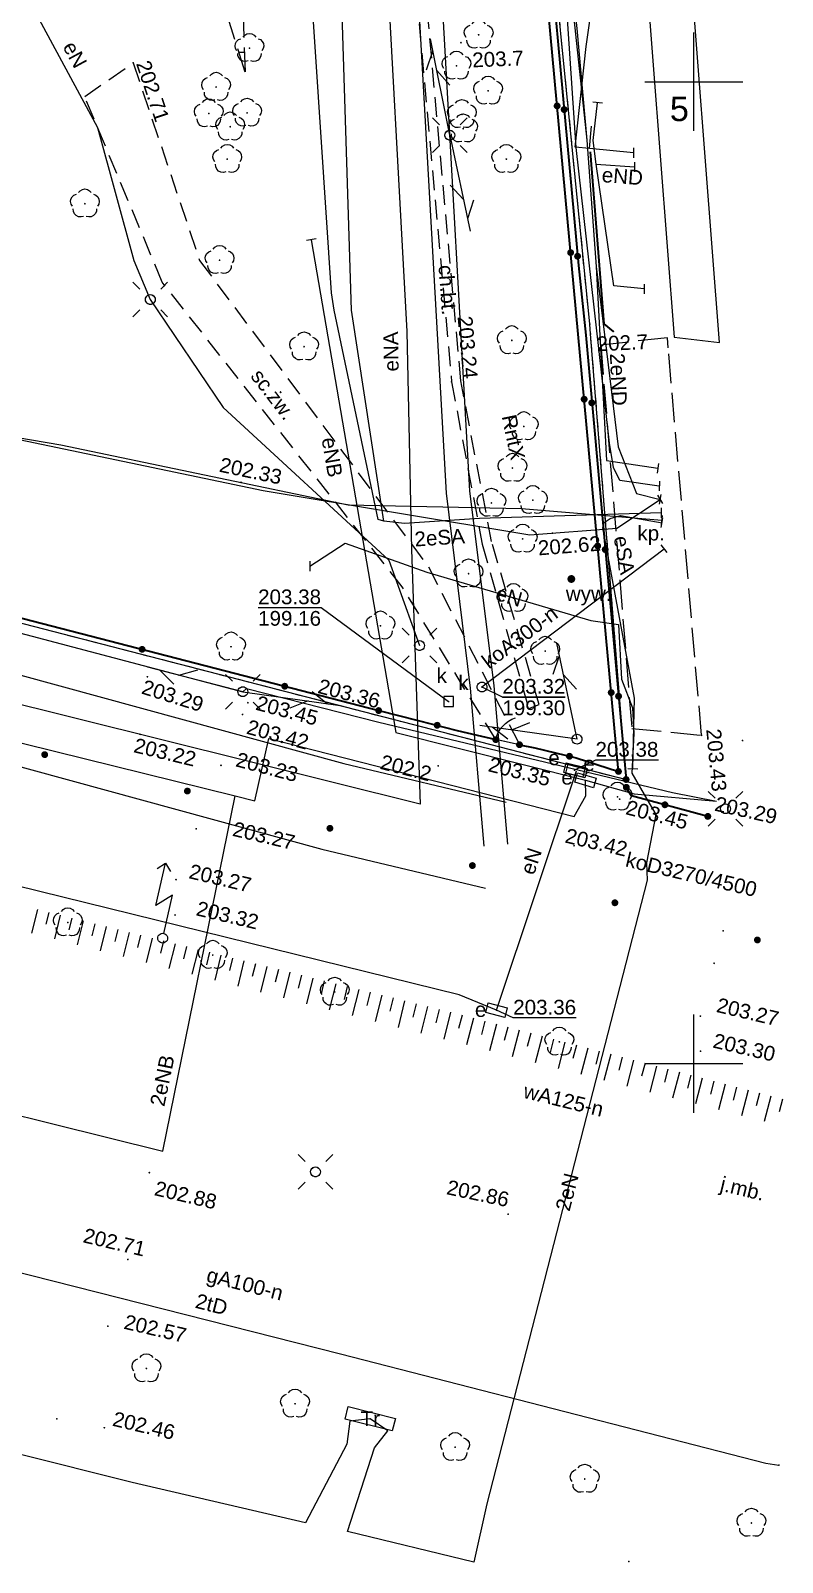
# Model space of a CAD drawing. Extents: x 0 to 7423283, y 0 to 5548300.
# Drawn here: x 7422616.2 to 7422654.5, y 5547624.6 to 5547702.6 of the extents above; entities that cross this region are included whole.
import ezdxf
from ezdxf.enums import TextEntityAlignment as Align

# ---------------------------------------------------------------- set-up
doc = ezdxf.new("R2010")
doc.units = 0
doc.header["$PDSIZE"] = 0.75
for name, pattern in [('PRZER1-1', [2, 1, -1]), ('PRZER2-1', [3, 2, -1]), ('PRZER2_5-1', [3.5, 2.5, -1]), ('PRZER3-1', [4, 3, -1])]:
    doc.linetypes.add(name, pattern=pattern)
doc.layers.get('0').update_dxf_attribs({"linetype": 'CONTINUOUS', "lineweight": 13})
for name, color, linetype, lineweight in [('BUBZ02', 7, 'PRZER2_5-1', 18), ('EGBC03', 7, 'CONTINUOUS', 18), ('EGBC03_O', 7, 'CONTINUOUS', 18), ('KTCR02', 7, 'PRZER2-1', 18), ('KTCR02_O', 7, 'PRZER2-1', 18), ('KTCR04', 7, 'PRZER2-1', 18), ('KTCR04_O', 7, 'PRZER2-1', 18), ('KTJZ01_O', 7, 'PRZER3-1', 18), ('KTOK04', 7, 'CONTINUOUS', 18), ('KTOK05_01', 7, 'CONTINUOUS', 35), ('KTPL01', 7, 'PRZER3-1', 18), ('KTPL01_O', 7, 'PRZER3-1', 18), ('RTPW01', 7, 'CONTINUOUS', 13), ('RTPW01_O', 7, 'CONTINUOUS', 13), ('RTPW02', 7, 'CONTINUOUS', 13), ('RTPW02_O', 7, 'CONTINUOUS', 13), ('SUSM', 7, 'CONTINUOUS', 18)]:
    doc.layers.add(name, color=color, linetype=linetype, lineweight=lineweight)
for name, color, linetype, lineweight, true_color in [('EGBD03', 7, 'CONTINUOUS', 18, 0x008000), ('EGBP04', 7, 'CONTINUOUS', 18, 0x008000), ('EGBU01', 7, 'PRZER1-1', 18, 0x008000), ('OBOP02', 7, 'CONTINUOUS', 18, 0x008000), ('SUOP03', 1, 'CONTINUOUS', 35, 0xff0000), ('SUPE03', 1, 'CONTINUOUS', 18, 0xff0000), ('SUPE03_O', 1, 'CONTINUOUS', 18, 0xff0000), ('SUPE04', 1, 'CONTINUOUS', 18, 0xff0000), ('SUPE04_O', 1, 'CONTINUOUS', 18, 0xff0000), ('SUPG05_O', 7, 'CONTINUOUS', 18, 0xbfbf00), ('SUPK03', 7, 'CONTINUOUS', 18, 0x803300), ('SUPK03_O', 7, 'CONTINUOUS', 18, 0x803300), ('SUPT01', 7, 'CONTINUOUS', 18, 0xff9100), ('SUPT01_O', 7, 'CONTINUOUS', 18, 0xff9100), ('SUPW03', 5, 'CONTINUOUS', 18, 0x0000ff), ('SUPW03_O', 5, 'CONTINUOUS', 18, 0x0000ff), ('SUUS12', 7, 'CONTINUOUS', 25, 0x0a0909), ('SUUS12_O', 7, 'CONTINUOUS', 25, 0x0a0909), ('SUUS15', 7, 'CONTINUOUS', 18, 0xff9100), ('SUUS15_O', 7, 'CONTINUOUS', 18, 0xff9100), ('SUUS18_01', 7, 'CONTINUOUS', 18, 0x0a0909), ('SUUS18_01_O', 7, 'CONTINUOUS', 18, 0x0a0909), ('SUXX_01', 7, 'CONTINUOUS', 18, 0x0a0909)]:
    doc.layers.add(name, color=color, linetype=linetype, lineweight=lineweight, true_color=true_color)
for name, color, linetype, true_color in [('GUPEUB', 7, 'CONTINUOUS', 0x0a0909), ('SUPS01_03', 1, 'CONTINUOUS', 0xff0000), ('SUPS01_03_O', 1, 'CONTINUOUS', 0xff0000), ('SUPS01_05', 7, 'CONTINUOUS', 0x803300), ('SUPS01_05_O', 7, 'CONTINUOUS', 0x803300), ('SUPS01_07', 7, 'CONTINUOUS', 0xff9100), ('SUUS24_01', 7, 'CONTINUOUS', 0x0a0909), ('SUUS24_01_O', 7, 'CONTINUOUS', 0x0a0909)]:
    doc.layers.add(name, color=color, linetype=linetype, true_color=true_color)
doc.styles.add('GEO-INFO', font='Arial')

# ---------------------------------------------------------------- blocks, each defined once
blk = doc.blocks.new('KOLO')
blk.add_hatch(color=0).paths.add_polyline_path([(0, 0.5), (-0.12941, 0.482963), (-0.25, 0.433013), (-0.353553, 0.353553), (-0.433013, 0.25), (-0.482963, 0.12941), (-0.5, 0), (-0.482963, -0.12941), (-0.433013, -0.25), (-0.353553, -0.353553), (-0.25, -0.433013), (-0.12941, -0.482963), (0, -0.5), (0.12941, -0.482963), (0.25, -0.433013), (0.353553, -0.353553), (0.433013, -0.25), (0.482963, -0.12941), (0.5, 0), (0.482963, 0.12941), (0.433013, 0.25), (0.353553, 0.353553), (0.25, 0.433013), (0.12941, 0.482963)])
blk = doc.blocks.new('SZAFA1')
at = {"color": 0}
blk.add_lwpolyline([(-1, -0.5), (-1, 0.5), (1, 0.5), (1, -0.5)], close=True, dxfattribs=at)
blk = doc.blocks.new('EPPGN')
blk.add_hatch(color=0).paths.add_polyline_path([(-0.09, 0), (-0.085595, -0.027812), (-0.072812, -0.052901), (-0.052901, -0.072812), (-0.027812, -0.085595), (0, -0.09), (0.027812, -0.085595), (0.052901, -0.072812), (0.072812, -0.052901), (0.085595, -0.027812), (0.09, 0), (0.085595, 0.027812), (0.072812, 0.052901), (0.052901, 0.072812), (0.027812, 0.085595), (0, 0.09), (-0.027812, 0.085595), (-0.052901, 0.072812), (-0.072812, 0.052901), (-0.085595, 0.027812)])
blk = doc.blocks.new('PION_C')
at = {"color": 0}
blk.add_lwpolyline([(0, 0.5), (0, -0.5)], dxfattribs=at)
blk = doc.blocks.new('SPDLP')
blk.add_hatch(color=0).paths.add_polyline_path([(-0.09, 0), (-0.085595, -0.027812), (-0.072812, -0.052901), (-0.052901, -0.072812), (-0.027812, -0.085595), (0, -0.09), (0.027812, -0.085595), (0.052901, -0.072812), (0.072812, -0.052901), (0.085595, -0.027812), (0.09, 0), (0.085595, 0.027812), (0.072812, 0.052901), (0.052901, 0.072812), (0.027812, 0.085595), (0, 0.09), (-0.027812, 0.085595), (-0.052901, 0.072812), (-0.072812, 0.052901), (-0.085595, 0.027812)])
at = {"color": 0}
for points in [[(-1.292703, 0.137547), (-1.355024, 0.389802), (-1.327532, 0.648184), (-1.213525, 0.881678), (-1.026689, 1.062258), (-0.78945, 1.168249), (-0.530282, 1.186929)], [(-0.268652, 1.271938), (-0.048001, 1.40916), (0.20623, 1.462858), (0.463525, 1.426585), (0.693003, 1.304695), (0.867117, 1.11182), (0.964971, 0.871109)], [(1.126667, 0.648554), (1.325358, 0.481106), (1.454989, 0.255912), (1.5, 0), (1.454989, -0.255912), (1.325358, -0.481106), (1.126667, -0.648554)], [(-0.530282, -1.186929), (-0.78945, -1.168249), (-1.026689, -1.062258), (-1.213525, -0.881678), (-1.327532, -0.648184), (-1.355024, -0.389802), (-1.292703, -0.137547)], [(0.964971, -0.871109), (0.867117, -1.11182), (0.693003, -1.304695), (0.463525, -1.426585), (0.20623, -1.462858), (-0.048001, -1.40916), (-0.268652, -1.271938)]]:
    blk.add_lwpolyline(points, dxfattribs=at)
blk = doc.blocks.new('OKRAG_PELNY')
at = {"color": 0}
blk.add_lwpolyline([(0.5, 0), (0.482963, -0.12941), (0.433013, -0.25), (0.353553, -0.353553), (0.25, -0.433013), (0.12941, -0.482963), (0, -0.5), (-0.12941, -0.482963), (-0.25, -0.433013), (-0.353553, -0.353553), (-0.433013, -0.25), (-0.482963, -0.12941), (-0.5, 0), (-0.482963, 0.12941), (-0.433013, 0.25), (-0.353553, 0.353553), (-0.25, 0.433013), (-0.12941, 0.482963), (0, 0.5), (0.12941, 0.482963), (0.25, 0.433013), (0.353553, 0.353553), (0.433013, 0.25), (0.482963, 0.12941)], close=True, dxfattribs=at)
blk = doc.blocks.new('POINT')
at = {"color": 0}
blk.add_point((0, 0), dxfattribs=at)
blk = doc.blocks.new('SUSM07_01')
at = {"color": 0}
for points in [[(6.793489, 2.104679), (7.5, 1.4), (6.793489, 0.695321)], [(0.5, 0), (4.5, 0), (3.1, 1.4), (7.5, 1.4)]]:
    blk.add_lwpolyline(points, dxfattribs=at)
blk.add_lwpolyline([(0.5, 0), (0.482963, -0.12941), (0.433013, -0.25), (0.353553, -0.353553), (0.25, -0.433013), (0.12941, -0.482963), (0, -0.5), (-0.12941, -0.482963), (-0.25, -0.433013), (-0.353553, -0.353553), (-0.433013, -0.25), (-0.482963, -0.12941), (-0.5, 0), (-0.482963, 0.12941), (-0.433013, 0.25), (-0.353553, 0.353553), (-0.25, 0.433013), (-0.12941, 0.482963), (0, 0.5), (0.12941, 0.482963), (0.25, 0.433013), (0.353553, 0.353553), (0.433013, 0.25), (0.482963, 0.12941)], close=True, dxfattribs=at)
blk = doc.blocks.new('PROSTOKAT2-1_PELNY')
at = {"color": 0}
blk.add_lwpolyline([(1, 0.5), (1, -0.5), (-1, -0.5), (-1, 0.5)], close=True, dxfattribs=at)
blk = doc.blocks.new('KWADRAT_NIEPRZEZR')
at = {"color": 0}
blk.add_lwpolyline([(-0.5, 0.5), (-0.5, -0.5), (0.5, -0.5), (0.5, 0.5)], close=True, dxfattribs=at)
blk = doc.blocks.new('SUSM01_01')
at = {"color": 0}
for points in [[(-0.353553, 0.353553), (-0.212132, 0.212132)], [(0.353553, 0.353553), (0.212132, 0.212132)], [(-0.353553, -0.353553), (-0.212132, -0.212132)], [(0.353553, -0.353553), (0.212132, -0.212132)]]:
    blk.add_lwpolyline(points, dxfattribs=at)
blk.add_lwpolyline([(0.1, 0), (0.093969, -0.034202), (0.076604, -0.064279), (0.05, -0.086603), (0.025882, -0.096593), (0, -0.1), (-0.025882, -0.096593), (-0.05, -0.086603), (-0.073305, -0.068017), (-0.090097, -0.043388), (-0.098883, -0.014904), (-0.098883, 0.014904), (-0.090097, 0.043388), (-0.073305, 0.068017), (-0.05, 0.086603), (-0.022252, 0.097493), (0.007473, 0.09972), (0.036534, 0.093087), (0.062349, 0.078183), (0.082624, 0.056332), (0.095557, 0.029476)], close=True, dxfattribs=at)
blk = doc.blocks.new('KTOK04')
at = {"color": 0}
blk.add_lwpolyline([(0, 0), (-0.01711, -0.261052), (-0.068148, -0.517638), (-0.152241, -0.765367), (-0.267949, -1), (-0.413293, -1.217523), (-0.585786, -1.414214), (-0.782477, -1.586707), (-1, -1.732051)], dxfattribs=at)
blk = doc.blocks.new('SUPT01_1')
at = {"color": 0}
for points in [[(0, 0), (10, 0)], [(6.714214, 0), (4.982163, -1)], [(6.982163, 1), (8.714214, 0)]]:
    blk.add_lwpolyline(points, dxfattribs=at)

msp = doc.modelspace()

# ---------------------------------------------------------------- linework, layer by layer
at = {"color": 7, "linetype": 'Continuous', "lineweight": 13, "elevation": 100, "flags": 128}
for points in [[(7422650, 5547697.5), (7422650, 5547702.5)], [(7422647.5, 5547700), (7422652.5, 5547700)], [(7422650, 5547647.5), (7422650, 5547652.5)], [(7422647.5, 5547650), (7422652.5, 5547650)]]:
    msp.add_lwpolyline(points, dxfattribs=at)
at = {"layer": 'BUBZ02', "color": 7, "linetype": 'PRZER2_5-1', "lineweight": 18, "ltscale": 0.5, "elevation": 10.14}
for points in [[(7422627.15, 5547700.48), (7422623.8, 5547711.13), (7422623.44, 5547728.29), (7422623.21, 5547737.66), (7422625.97, 5547737.85)], [(7422625.97, 5547737.85), (7422626.2, 5547727.98), (7422627.15, 5547700.48)]]:
    msp.add_lwpolyline(points, dxfattribs=at)
at = {"layer": 'BUBZ02', "color": 7, "linetype": 'Continuous', "lineweight": 18, "elevation": 10.14, "flags": 128}
for points in [[(7422627.115, 5547701.496), (7422626.833, 5547701.486)], [(7422616.568, 5547657.849), (7422616.27, 5547656.651)], [(7422617.153, 5547657.704), (7422617.003, 5547657.102)], [(7422617.737, 5547657.558), (7422617.437, 5547656.351)], [(7422618.322, 5547657.413), (7422618.171, 5547656.807)], [(7422618.906, 5547657.268), (7422618.603, 5547656.051)], [(7422619.491, 5547657.122), (7422619.339, 5547656.511)], [(7422620.075, 5547656.977), (7422619.77, 5547655.75)], [(7422620.66, 5547656.832), (7422620.506, 5547656.216)], [(7422621.244, 5547656.686), (7422620.937, 5547655.45)], [(7422621.829, 5547656.541), (7422621.674, 5547655.921)], [(7422622.413, 5547656.396), (7422622.103, 5547655.15)], [(7422622.998, 5547656.25), (7422622.842, 5547655.625)], [(7422623.582, 5547656.105), (7422623.27, 5547654.85)], [(7422624.167, 5547655.96), (7422624.01, 5547655.33)], [(7422624.751, 5547655.814), (7422624.436, 5547654.549)], [(7422625.336, 5547655.669), (7422625.178, 5547655.034)], [(7422625.92, 5547655.524), (7422625.603, 5547654.249)], [(7422626.505, 5547655.378), (7422626.345, 5547654.739)], [(7422627.089, 5547655.233), (7422626.77, 5547653.949)], [(7422627.674, 5547655.088), (7422627.513, 5547654.443)], [(7422628.258, 5547654.942), (7422627.936, 5547653.648)], [(7422628.843, 5547654.797), (7422628.681, 5547654.148)], [(7422629.427, 5547654.652), (7422629.103, 5547653.348)], [(7422630.012, 5547654.506), (7422629.849, 5547653.852)], [(7422630.596, 5547654.361), (7422630.269, 5547653.048)], [(7422631.181, 5547654.216), (7422631.017, 5547653.557)], [(7422631.765, 5547654.07), (7422631.436, 5547652.747)], [(7422632.35, 5547653.925), (7422632.184, 5547653.261)], [(7422632.934, 5547653.78), (7422632.603, 5547652.447)], [(7422633.519, 5547653.634), (7422633.352, 5547652.966)], [(7422634.103, 5547653.489), (7422633.769, 5547652.147)], [(7422634.688, 5547653.344), (7422634.52, 5547652.67)], [(7422635.272, 5547653.198), (7422634.936, 5547651.847)], [(7422635.857, 5547653.053), (7422635.688, 5547652.375)], [(7422636.441, 5547652.908), (7422636.103, 5547651.546)], [(7422637.026, 5547652.762), (7422636.856, 5547652.079)], [(7422637.61, 5547652.617), (7422637.269, 5547651.246)], [(7422638.193, 5547652.467), (7422638.014, 5547651.784)], [(7422638.776, 5547652.314), (7422638.418, 5547650.95)], [(7422639.359, 5547652.162), (7422639.18, 5547651.481)], [(7422639.941, 5547652.009), (7422639.585, 5547650.65)], [(7422640.524, 5547651.856), (7422640.346, 5547651.178)], [(7422641.106, 5547651.703), (7422640.751, 5547650.35)], [(7422641.689, 5547651.55), (7422641.512, 5547650.875)], [(7422642.271, 5547651.397), (7422641.918, 5547650.049)], [(7422642.854, 5547651.244), (7422642.678, 5547650.572)], [(7422643.437, 5547651.092), (7422643.084, 5547649.749)], [(7422644.019, 5547650.939), (7422643.843, 5547650.269)], [(7422644.602, 5547650.786), (7422644.251, 5547649.449)], [(7422645.184, 5547650.633), (7422645.009, 5547649.966)], [(7422645.767, 5547650.48), (7422645.418, 5547649.148)], [(7422646.35, 5547650.327), (7422646.175, 5547649.663)], [(7422646.932, 5547650.175), (7422646.584, 5547648.848)], [(7422647.515, 5547650.022), (7422647.341, 5547649.36)], [(7422648.097, 5547649.869), (7422647.751, 5547648.548)], [(7422648.68, 5547649.716), (7422648.507, 5547649.057)], [(7422649.262, 5547649.563), (7422648.917, 5547648.248)], [(7422649.845, 5547649.41), (7422649.673, 5547648.754)], [(7422650.428, 5547649.257), (7422650.084, 5547647.947)], [(7422651.01, 5547649.105), (7422650.839, 5547648.451)], [(7422651.593, 5547648.952), (7422651.25, 5547647.647)], [(7422652.175, 5547648.799), (7422652.005, 5547648.148)], [(7422652.758, 5547648.646), (7422652.417, 5547647.347)], [(7422653.34, 5547648.493), (7422653.17, 5547647.845)], [(7422653.923, 5547648.34), (7422653.584, 5547647.046)], [(7422654.506, 5547648.187), (7422654.336, 5547647.542)]]:
    msp.add_lwpolyline(points, dxfattribs=at)
at = {"layer": 'EGBC03', "color": 7, "linetype": 'Continuous', "lineweight": 18, "elevation": 10.26}
msp.add_lwpolyline([(7422649, 5547687), (7422651.31, 5547686.73), (7422649.48, 5547710.27), (7422647.21, 5547710.09)], close=True, dxfattribs=at)
at = {"layer": 'EGBD03', "color": 96, "linetype": 'Continuous', "lineweight": 18, "true_color": 0x008000, "elevation": 10.3}
msp.add_lwpolyline([(7422448.33, 5547715.39), (7422478.1, 5547707.8), (7422507.88, 5547699.93), (7422509.32, 5547702.42), (7422524.39, 5547700.98), (7422524.52, 5547698.73), (7422554.16, 5547689.76), (7422553.96, 5547688.87), (7422582.28, 5547681.09), (7422646.55, 5547664.47), (7422644.74, 5547687.16), (7422644.7, 5547687.66), (7422641.72, 5547717.62), (7422632.28, 5547819.72), (7422630.66, 5547835.93), (7422628.99, 5547854.79), (7422625.93, 5547854.6), (7422623.15, 5547881), (7422623.35, 5547883.18), (7422622.27, 5547894.65)], dxfattribs=at)
at = {"layer": 'EGBU01', "color": 7, "linetype": 'Continuous', "lineweight": 18, "elevation": 10.17}
msp.add_lwpolyline([(7422553.96, 5547688.87), (7422582.28, 5547681.09), (7422646.55, 5547664.47), (7422644.74, 5547687.16), (7422644.7, 5547687.66), (7422641.72, 5547717.62), (7422632.28, 5547819.72)], dxfattribs=at)
at = {"layer": 'EGBU01', "color": 96, "linetype": 'PRZER1-1', "lineweight": 18, "ltscale": 0.5, "true_color": 0x008000, "elevation": 10.18}
msp.add_lwpolyline([(7422553.96, 5547688.87), (7422582.28, 5547681.09), (7422646.55, 5547664.47), (7422644.74, 5547687.16), (7422644.7, 5547687.66), (7422641.72, 5547717.62), (7422632.28, 5547819.72)], dxfattribs=at)
at = {"layer": 'KTCR02', "color": 7, "linetype": 'PRZER2-1', "lineweight": 18, "ltscale": 0.5, "elevation": 10.18}
msp.add_lwpolyline([(7422635.68, 5547711.95), (7422633.36, 5547740.02), (7422632.83, 5547739.98), (7422630.63, 5547739.67), (7422625.407, 5547739.29), (7422625.52, 5547737.92), (7422632.94, 5547738.4), (7422635.19, 5547711.91), (7422637.66, 5547684.72), (7422639.22, 5547676.46), (7422641.59, 5547668.09), (7422642.12, 5547668.28), (7422639.7, 5547676.59), (7422638.13, 5547684.77)], close=True, dxfattribs=at)
at = {"layer": 'KTCR04', "color": 7, "linetype": 'PRZER2-1', "lineweight": 18, "ltscale": 0.5, "elevation": 10.18}
msp.add_lwpolyline([(7422639.91, 5547666.5), (7422635.15, 5547674.28), (7422622.93, 5547689.79), (7422618.98, 5547699.25), (7422621.45, 5547700.96), (7422624.83, 5547690.9), (7422636.49, 5547675.29), (7422641.12, 5547666.24)], close=True, dxfattribs=at)
at = {"layer": 'KTOK04', "color": 7, "linetype": 'Continuous', "lineweight": 18, "elevation": 10.18}
msp.add_lwpolyline([(7422641.12, 5547666.24), (7422639.91, 5547666.5)], dxfattribs=at)
at = {"layer": 'KTOK05_01', "color": 7, "linetype": 'Continuous', "lineweight": 35, "elevation": 10.18}
for points in [[(7422646.16, 5547664.88), (7422641.29, 5547717.72)], [(7422641.71, 5547717.76), (7422641.72, 5547717.62), (7422641.68, 5547717.38), (7422641.94, 5547714.43), (7422644.12, 5547690.65), (7422644.49, 5547687.09), (7422646.55, 5547664.47)], [(7422531.23, 5547696.77), (7422555.08, 5547689.21), (7422554.99, 5547688.41), (7422633.95, 5547667.98)], [(7422633.95, 5547667.98), (7422635.96, 5547667.48), (7422637.94, 5547666.97), (7422639.91, 5547666.5)], [(7422641.12, 5547666.24), (7422641.9, 5547666.08), (7422644.01, 5547665.57), (7422646.16, 5547664.88)], [(7422650.71, 5547662.59), (7422646.83, 5547663.64), (7422646.56, 5547664.07)]]:
    msp.add_lwpolyline(points, dxfattribs=at)
at = {"layer": 'KTPL01', "color": 7, "linetype": 'PRZER3-1', "lineweight": 18, "ltscale": 0.5, "elevation": 10.18}
msp.add_lwpolyline([(7422646.84, 5547667.07), (7422650.39, 5547666.72), (7422648.692, 5547686.455), (7422648.653, 5547686.962), (7422645.26, 5547686.59)], close=True, dxfattribs=at)
at = {"layer": 'SUOP03', "color": 1, "linetype": 'Continuous', "lineweight": 35, "true_color": 0xff0000, "elevation": 10.18}
msp.add_lwpolyline([(7422645.9, 5547687.29), (7422645.43, 5547687.67), (7422644.74, 5547696.43)], dxfattribs=at)
at = {"layer": 'SUPE03', "color": 1, "linetype": 'Continuous', "lineweight": 18, "true_color": 0xff0000, "elevation": 10.18}
for points in [[(7422292.11, 5547766.19), (7422294.71, 5547768.12), (7422298.7, 5547767.37), (7422308.26, 5547765.75), (7422343.55, 5547757.18), (7422346.81, 5547750.74), (7422396.48, 5547737.89), (7422439.23, 5547726.71), (7422457.04, 5547722.66), (7422473.53, 5547719.53), (7422480.49, 5547717.94), (7422508.94, 5547709.79), (7422523.18, 5547706.77), (7422547.27, 5547695), (7422554.54, 5547690.94), (7422564.31, 5547690.16), (7422580.06, 5547689.52), (7422592.74, 5547686.6), (7422601.22, 5547684.33), (7422617.77, 5547681.51), (7422632.4, 5547678.46), (7422641.23, 5547678.27), (7422648.37, 5547677.67)], [(7422312.32, 5547764.71), (7422341.39, 5547757.91), (7422345.97, 5547750.68), (7422356.04, 5547747.93), (7422399.4, 5547736.69), (7422432.49, 5547728.17), (7422460.55, 5547722.06), (7422484.21, 5547717.19), (7422493.44, 5547714.53), (7422506.11, 5547710.76), (7422509.81, 5547709.74), (7422520.66, 5547707.53), (7422523.46, 5547706.92), (7422547.91, 5547695.7), (7422551.75, 5547693.67), (7422556.47, 5547690.75), (7422575.05, 5547689.69), (7422579.66, 5547689.37), (7422595, 5547686.1), (7422628.06, 5547679.18), (7422641.65, 5547676.92), (7422646.07, 5547677.26), (7422648.29, 5547678.73)], [(7422648.24, 5547679.41), (7422646.23, 5547679.7), (7422645.9, 5547680.35), (7422645.7, 5547681.59), (7422644, 5547696.65), (7422643.29, 5547707.25), (7422642.33, 5547713.51), (7422642.42, 5547717.93), (7422642.47, 5547722.06), (7422642.4, 5547723.09), (7422643.89, 5547723.67), (7422649.03, 5547723.88), (7422649.4, 5547730.65), (7422648.78, 5547737.81), (7422646.83, 5547737.83), (7422640.03, 5547736.69), (7422637.87, 5547736.36), (7422634.76, 5547737.11), (7422632.72, 5547739.11), (7422632.25, 5547740.08), (7422631.24, 5547742.39), (7422630.35, 5547743.16)], [(7422634.22, 5547677.62), (7422633.92, 5547677.71), (7422631.69, 5547688.37), (7422631.55, 5547689.25), (7422629.71, 5547716.88), (7422628.59, 5547729.32), (7422627.75, 5547739.46)], [(7422634.22, 5547677.62), (7422632.56, 5547688.37), (7422631.56, 5547720.14), (7422630.18, 5547733.82), (7422629.66, 5547739.6)], [(7422642.83, 5547713.24), (7422644.04, 5547702.71), (7422644.55, 5547697.02), (7422645.03, 5547690.59), (7422646.14, 5547681.41), (7422647.07, 5547679.04), (7422648.29, 5547678.73)], [(7422648.34, 5547678.05), (7422639.08, 5547677.76), (7422635.26, 5547677.5), (7422634.22, 5547677.62)], [(7422646.89, 5547665.02), (7422646.97, 5547668.61), (7422645.36, 5547677.29), (7422645.44, 5547677.56), (7422645.73, 5547677.76), (7422646.27, 5547677.91), (7422648.38, 5547677.54)]]:
    msp.add_lwpolyline(points, dxfattribs=at)
at = {"layer": 'SUPE04', "color": 1, "linetype": 'Continuous', "lineweight": 18, "true_color": 0xff0000, "elevation": 10.18}
for points in [[(7422158.09, 5547789.22), (7422157.25, 5547784.33), (7422157.5, 5547783.97), (7422167.04, 5547781.65), (7422204.75, 5547772.2), (7422235.97, 5547763.6), (7422244.33, 5547761.25), (7422284.48, 5547751.18), (7422303.02, 5547746.41), (7422347.7, 5547735.32), (7422389.6, 5547725.27), (7422431.03, 5547714.29), (7422474, 5547703.15), (7422498.98, 5547696.6), (7422504.77, 5547695.04), (7422521.48, 5547690.69), (7422579.57, 5547675.76), (7422612.83, 5547667.05), (7422626.65, 5547663.63)], [(7422586.24, 5547772.23), (7422587.91, 5547765.92), (7422589.48, 5547760.83), (7422591.97, 5547756.74), (7422592.49, 5547750.71), (7422596.48, 5547747.63), (7422602.01, 5547743.84), (7422607.18, 5547736.67), (7422607.39, 5547733.66), (7422610.27, 5547728.95), (7422613.08, 5547722.46), (7422616.84, 5547713.11), (7422617.22, 5547708.32), (7422616.31, 5547703.83), (7422619.64, 5547697.67), (7422621.48, 5547690.9), (7422622.32, 5547688.91), (7422626.03, 5547683.41), (7422634.46, 5547675.63), (7422636.03, 5547671.29)], [(7422630.54, 5547740.83), (7422631.19, 5547740.2), (7422631.87, 5547738.88), (7422633.31, 5547725.23), (7422633.68, 5547720.3), (7422634.17, 5547709.33), (7422635.38, 5547687.29), (7422635.62, 5547676.18), (7422636.06, 5547663.21), (7422605.44, 5547670.83), (7422593.85, 5547673.9), (7422555.32, 5547683.48), (7422554.8, 5547682.01), (7422548.51, 5547659.74), (7422546.97, 5547654.71)], [(7422648.38, 5547723.23), (7422642.41, 5547722.55), (7422642.82, 5547713.23), (7422644.55, 5547697.02), (7422645.03, 5547690.59), (7422645.55, 5547680.72), (7422648.17, 5547680.32)], [(7422645.02, 5547695.81), (7422644.87, 5547697), (7422645.1, 5547698.93)], [(7422647.46, 5547689.45), (7422645.93, 5547689.61), (7422645.02, 5547695.81)], [(7422645.02, 5547695.81), (7422646.97, 5547695.66)], [(7422630.52, 5547691.95), (7422634.82, 5547666.86), (7422644.48, 5547664.43)], [(7422554.71, 5547688.07), (7422575.24, 5547682.66), (7422577.39, 5547681.79), (7422598.57, 5547676.48), (7422601.04, 5547675.66), (7422601.43, 5547675.57), (7422601.66, 5547675.5), (7422606.72, 5547674.3), (7422627.03, 5547668.94), (7422627.22, 5547669.11), (7422633.96, 5547667.39), (7422648.91, 5547663.81), (7422651.15, 5547663.36)], [(7422639.95, 5547652.72), (7422638.05, 5547653.5), (7422538.23, 5547678.1), (7422533.08, 5547679.4), (7422529.02, 5547680.14)], [(7422630.44, 5547675.33), (7422632.24, 5547676.5), (7422636.41, 5547675.02), (7422644.76, 5547672.56), (7422646.16, 5547672.37)], [(7422646.16, 5547672.37), (7422646.32, 5547669.57), (7422646.87, 5547668.11), (7422646.95, 5547666.81), (7422646.84, 5547664.79), (7422647.72, 5547663.27), (7422648.07, 5547662.68), (7422647.58, 5547660.23), (7422647.62, 5547659.35), (7422639.46, 5547627.58), (7422638.8, 5547624.62), (7422632.36, 5547626.17), (7422633.73, 5547630.44), (7422634.41, 5547631.31), (7422633.52, 5547631.922)], [(7422627.65, 5547663.39), (7422628.36, 5547666.55), (7422643.9, 5547662.58), (7422644.5, 5547663.64), (7422644.48, 5547664.43)], [(7422639.95, 5547652.72), (7422644.02, 5547664.91)], [(7422644.48, 5547664.43), (7422646.96, 5547663.74), (7422651.15, 5547663.36)], [(7422622.95, 5547645.55), (7422626.65, 5547663.63)], [(7422626.65, 5547663.63), (7422627.65, 5547663.39)], [(7422562.94, 5547660.33), (7422579.96, 5547656.01), (7422580.68, 5547656.52), (7422580.81, 5547656.82), (7422580.82, 5547656.36), (7422581.07, 5547655.74), (7422607.95, 5547649.31), (7422608.43, 5547649.76), (7422608.49, 5547649.95), (7422608.48, 5547649.62), (7422609.01, 5547649), (7422622.95, 5547645.55)], [(7422633.52, 5547631.922), (7422632.48, 5547631.79), (7422632.32, 5547630.63), (7422630.22, 5547626.62), (7422621.4, 5547628.67), (7422615.5, 5547630.15), (7422595.11, 5547635.25), (7422576.4, 5547639.96), (7422557.42, 5547644.83), (7422548.17, 5547647.36), (7422544.3, 5547648.74), (7422544.86, 5547650.87)]]:
    msp.add_lwpolyline(points, dxfattribs=at)
at = {"layer": 'SUPK03', "color": 36, "linetype": 'Continuous', "lineweight": 18, "true_color": 0x803300, "elevation": 10.18}
for points in [[(7422445.537, 5548223.399), (7422512.24, 5548197.468), (7422516.193, 5548195.887), (7422518.122, 5548195.117), (7422588.834, 5548166.891), (7422595.186, 5548164.572), (7422602.138, 5548082.491), (7422604.108, 5548059.731), (7422607.728, 5548017.19), (7422608.898, 5548002.751), (7422612.848, 5547959.181), (7422616.528, 5547912.716), (7422619.298, 5547876.146), (7422620.078, 5547866.362), (7422621.476, 5547851.269), (7422625.495, 5547821.997), (7422634.838, 5547745.483), (7422638.578, 5547679.164), (7422639.807, 5547669.243), (7422640.508, 5547661.182)], [(7422445.103, 5548222.281), (7422511.8, 5548196.352), (7422515.747, 5548194.773), (7422517.678, 5548194.003), (7422588.406, 5548165.769), (7422594.054, 5548163.708), (7422600.942, 5548082.389), (7422602.912, 5548059.629), (7422606.532, 5548017.09), (7422607.702, 5548002.649), (7422611.652, 5547959.079), (7422615.332, 5547912.624), (7422618.102, 5547876.054), (7422618.882, 5547866.258), (7422620.284, 5547851.131), (7422624.305, 5547821.843), (7422633.642, 5547745.377), (7422637.382, 5547679.056), (7422638.613, 5547669.117), (7422639.312, 5547661.078)], [(7422502.812, 5547698.827), (7422521.368, 5547694.082), (7422536.591, 5547690.332), (7422575.11, 5547680.382), (7422590.967, 5547676.52), (7422599.079, 5547674.331), (7422632.178, 5547665.29), (7422640.433, 5547663.318)], [(7422498.729, 5547696.791), (7422499.248, 5547695.093), (7422520.272, 5547689.718), (7422535.489, 5547685.968), (7422574.01, 5547676.018), (7422588.189, 5547672.537), (7422589.197, 5547670.986), (7422590.652, 5547671.944), (7422597.901, 5547669.989), (7422631.062, 5547660.93), (7422639.387, 5547658.942)], [(7422639.21, 5547669.18), (7422648.49, 5547676.22)]]:
    msp.add_lwpolyline(points, dxfattribs=at)
at = {"layer": 'SUPS01_03_O', "color": 1, "linetype": 'Continuous', "lineweight": 9, "true_color": 0xff0000, "elevation": 10.8, "flags": 128}
for points in [[(7422648.193, 5547665.462), (7422644.989, 5547665.462), (7422643.924, 5547664.949)], [(7422644.003, 5547652.327), (7422640.8, 5547652.327), (7422639.95, 5547652.72)]]:
    msp.add_lwpolyline(points, dxfattribs=at)
at = {"layer": 'SUPS01_05_O', "color": 36, "linetype": 'Continuous', "lineweight": 9, "true_color": 0x803300, "elevation": 10.8, "flags": 128}
for points in [[(7422627.81, 5547673.223), (7422631.013, 5547673.222), (7422637.51, 5547668.44)], [(7422627.81, 5547673.223), (7422631.013, 5547673.222)], [(7422643.452, 5547668.666), (7422640.248, 5547668.666), (7422639.216, 5547669.174)], [(7422640.248, 5547668.666), (7422643.452, 5547668.666)]]:
    msp.add_lwpolyline(points, dxfattribs=at)
at = {"layer": 'SUPT01', "color": 30, "linetype": 'Continuous', "lineweight": 18, "true_color": 0xff9100, "elevation": 10.18}
msp.add_lwpolyline([(7422564.4, 5547652.58), (7422565.04, 5547652.33), (7422585.77, 5547646.95), (7422632.01, 5547635.22), (7422653.66, 5547629.66), (7422654.33, 5547629.56)], dxfattribs=at)
at = {"layer": 'SUPW03', "color": 5, "linetype": 'Continuous', "lineweight": 18, "true_color": 0x0000ff, "elevation": 10.18}
for points in [[(7422644.68, 5547696.6), (7422643.95, 5547696.67), (7422644.51, 5547701.79), (7422645.85, 5547711.23), (7422646.2, 5547714.31), (7422648.76, 5547715.48)], [(7422644.68, 5547696.6), (7422644.78, 5547697.73)], [(7422646.92, 5547696.38), (7422644.68, 5547696.6)]]:
    msp.add_lwpolyline(points, dxfattribs=at)
at = {"layer": 'SUUS12', "color": 18, "linetype": 'Continuous', "lineweight": 25, "true_color": 0x0a0909, "elevation": 10.23}
msp.add_lwpolyline([(7422632.39, 5547632.55), (7422634.8, 5547631.93), (7422634.63, 5547631.31), (7422632.24, 5547631.9)], close=True, dxfattribs=at)

# ---------------------------------------------------------------- block references
at = {"layer": 'EGBP04', "color": 96, "lineweight": 18, "true_color": 0x008000, "xscale": 0.5, "yscale": 0.5, "rotation": 90}
for p in [(7422644.7, 5547687.66, 10.32), (7422644.74, 5547687.16, 10.32), (7422646.55, 5547664.47, 10.32), (7422646.22, 5547663.47, 10.32), (7422617.56, 5547631.91, 10.32), (7422646.69, 5547624.65, 10.32)]:
    msp.add_blockref('EPPGN', p, dxfattribs=at)
at = {"layer": 'GUPEUB', "color": 18, "lineweight": 5, "true_color": 0x0a0909, "rotation": 90}
msp.add_blockref('POINT', (7422633.52, 5547631.922, 10.24), dxfattribs=at)
at = {"layer": 'KTOK04', "color": 7, "lineweight": 18, "xscale": 0.75, "yscale": 0.75, "rotation": 167.8729089748244}
msp.add_blockref('KTOK04', (7422639.91, 5547666.5, 10.18), dxfattribs=at)
at = {"layer": 'KTOK05_01', "color": 7, "lineweight": 35, "xscale": 0.35, "yscale": 0.35, "rotation": 90}
for p in [(7422643.037, 5547698.768, 10.18), (7422643.393, 5547698.583, 10.18), (7422643.725, 5547691.3, 10.18), (7422644.077, 5547691.114, 10.18), (7422644.413, 5547683.832, 10.18), (7422644.803, 5547683.649, 10.18), (7422645.102, 5547676.363, 10.18), (7422645.484, 5547676.18, 10.18), (7422621.904, 5547671.097, 10.18), (7422629.165, 5547669.218, 10.18), (7422645.79, 5547668.895, 10.18), (7422646.164, 5547668.711, 10.18), (7422633.95, 5547667.98, 10.18), (7422633.95, 5547667.98, 10.18), (7422636.928, 5547667.231, 10.18), (7422639.91, 5547666.5, 10.18), (7422641.12, 5547666.24, 10.18), (7422616.943, 5547665.736, 10.18), (7422643.665, 5547665.653, 10.18), (7422646.16, 5547664.88, 10.18), (7422646.16, 5547664.88, 10.18), (7422646.55, 5547664.47, 10.18), (7422624.209, 5547663.88, 10.18), (7422646.56, 5547664.07, 10.18), (7422648.525, 5547663.181, 10.18), (7422631.466, 5547661.984, 10.18), (7422650.71, 5547662.59, 10.18), (7422638.722, 5547660.087, 10.18), (7422645.978, 5547658.191, 10.18), (7422653.235, 5547656.298, 10.18)]:
    msp.add_blockref('KOLO', p, dxfattribs=at)
at = {"layer": 'OBOP02', "color": 96, "lineweight": 18, "true_color": 0x008000, "xscale": 0.5, "yscale": 0.5, "rotation": 90}
for p in [(7422639.04, 5547702.39, 10.12), (7422627.37, 5547701.71, 10.12), (7422637.91, 5547700.81, 10.12), (7422625.67, 5547699.73, 10.12), (7422639.52, 5547699.54, 10.12), (7422625.3, 5547698.38, 10.12), (7422627.25, 5547698.41, 10.12), (7422638.19, 5547698.34, 10.12), (7422626.39, 5547697.71, 10.12), (7422638.25, 5547697.61, 10.12), (7422626.24, 5547696.06, 10.12), (7422640.45, 5547696.06, 10.12), (7422618.99, 5547693.79, 10.12), (7422625.85, 5547690.91, 10.12), (7422630.15, 5547686.51, 10.12), (7422640.73, 5547686.83, 10.12), (7422641.34, 5547682.45, 10.12), (7422640.76, 5547680.33, 10.12), (7422639.69, 5547678.55, 10.12), (7422641.8, 5547678.69, 10.12), (7422641.28, 5547676.72, 10.12), (7422638.53, 5547674.95, 10.12), (7422640.81, 5547673.7, 10.12), (7422634.04, 5547672.3, 10.12), (7422626.43, 5547671.23, 10.12), (7422642.43, 5547671.01, 10.12), (7422646.11, 5547663.59, 10.12), (7422618.12, 5547657.19, 10.12), (7422625.5, 5547655.53, 10.12), (7422631.71, 5547653.65, 10.12), (7422643.15, 5547651.11, 10.12), (7422622.12, 5547634.48, 10.12), (7422629.69, 5547632.68, 10.12), (7422637.84, 5547630.47, 10.12), (7422644.44, 5547628.85, 10.12), (7422652.93, 5547626.61, 10.12)]:
    msp.add_blockref('SPDLP', p, dxfattribs=at)
at = {"layer": 'RTPW01', "color": 7, "lineweight": 13, "xscale": 0.09, "yscale": 0.09, "rotation": 90}
msp.add_blockref('KOLO', (7422638.14, 5547701.99, 10.2), dxfattribs=at)
at = {"layer": 'RTPW02', "color": 7, "lineweight": 13, "xscale": 0.09, "yscale": 0.09, "rotation": 90}
for p in [(7422621.45, 5547700.96, 10.2), (7422637.66, 5547684.72, 10.2), (7422622.17, 5547669.7, 10.2), (7422627.29, 5547668.38, 10.2), (7422627.02, 5547667.78, 10.2), (7422633.95, 5547667.98, 10.2), (7422621.8, 5547666.77, 10.2), (7422650.39, 5547666.72, 10.2), (7422652.48, 5547666.45, 10.2), (7422625.92, 5547665.19, 10.2), (7422644.53, 5547664.77, 10.2), (7422646.83, 5547663.64, 10.2), (7422650.71, 5547662.59, 10.2), (7422624.66, 5547661.96, 10.2), (7422643.9, 5547661.1, 10.2), (7422623.63, 5547659.37, 10.2), (7422623.58, 5547657.57, 10.2), (7422651.49, 5547656.76, 10.2), (7422651.03, 5547655.11, 10.2), (7422650.33, 5547652.42, 10.2), (7422650.34, 5547650.63, 10.2), (7422622.27, 5547644.45, 10.2), (7422640.54, 5547642.33, 10.2), (7422621.18, 5547640.03, 10.2), (7422620.16, 5547636.63, 10.2), (7422619.98, 5547631.46, 10.2)]:
    msp.add_blockref('KOLO', p, dxfattribs=at)
at = {"layer": 'SUPS01_03', "color": 1, "lineweight": 5, "true_color": 0xff0000, "xscale": 0.09, "yscale": 0.09, "rotation": 90}
for p in [(7422645.9, 5547687.29, 10.24), (7422626.94, 5547679.6, 10.24), (7422642.8, 5547677.01, 10.24), (7422636.98, 5547665.16, 10.24), (7422643.924, 5547664.949, 10.24), (7422639.95, 5547652.72, 10.24)]:
    msp.add_blockref('KOLO', p, dxfattribs=at)
at = {"layer": 'SUPS01_05', "color": 36, "lineweight": 5, "true_color": 0x803300, "xscale": 0.09, "yscale": 0.09, "rotation": 90}
for p in [(7422639.21, 5547669.18, 10.24), (7422637.51, 5547668.44, 10.24)]:
    msp.add_blockref('KOLO', p, dxfattribs=at)
at = {"layer": 'SUPS01_07', "color": 30, "lineweight": 5, "true_color": 0xff9100, "xscale": 0.09, "yscale": 0.09, "rotation": 90}
msp.add_blockref('KOLO', (7422654.33, 5547629.56, 10.24), dxfattribs=at)
at = {"layer": 'SUPT01', "color": 30, "lineweight": 18, "true_color": 0xff9100, "xscale": 0.5, "yscale": 0.5}
for p, rotation in [((7422637.57, 5547697.28, 10.18), 101.4138420078287), ((7422637.57, 5547697.28, 10.18), 281.8961678070526), ((7422644.05, 5547666.52, 10.18), 101.8961678070526), ((7422627.03, 5547668.94, 10.18), 165.4803036649534), ((7422627.03, 5547668.94, 10.18), 351.9076046327652), ((7422644.05, 5547666.52, 10.18), 171.9076046327651)]:
    msp.add_blockref('SUPT01_1', p, dxfattribs=dict(at, rotation=rotation))
at = {"layer": 'SUSM', "color": 7, "lineweight": 18}
for name, p, xscale, yscale, rotation in [('SUSM01_01', (7422637.57, 5547697.28, 10.24), 2.5, 2.5, 90), ('OKRAG_PELNY', (7422637.57, 5547697.28, 10.24), 0.5, 0.5, 90), ('OKRAG_PELNY', (7422637.57, 5547697.28, 10.24), 0.5, 0.5, 90), ('SUSM01_01', (7422622.32, 5547688.91, 10.24), 2.5, 2.5, 90), ('OKRAG_PELNY', (7422622.32, 5547688.91, 10.24), 0.5, 0.5, 90), ('SUSM01_01', (7422636.03, 5547671.29, 10.24), 2.5, 2.5, 90), ('OKRAG_PELNY', (7422636.03, 5547671.29, 10.24), 0.5, 0.5, 90), ('SUSM01_01', (7422627.03, 5547668.94, 10.24), 2.5, 2.5, 90), ('OKRAG_PELNY', (7422627.03, 5547668.94, 10.24), 0.5, 0.5, 90), ('OKRAG_PELNY', (7422627.03, 5547668.94, 10.24), 0.5, 0.5, 90), ('OKRAG_PELNY', (7422644.05, 5547666.52, 10.24), 0.5, 0.5, 90), ('SUSM01_01', (7422651.61, 5547662.98, 10.24), 2.5, 2.5, 90), ('OKRAG_PELNY', (7422651.61, 5547662.98, 10.24), 0.5, 0.5, 90), ('SUSM07_01', (7422622.95, 5547656.39, 10.24), 0.5, 0.5, 77.34723336444956), ('SUSM01_01', (7422630.73, 5547644.49, 10.24), 2.5, 2.5, 90), ('OKRAG_PELNY', (7422630.73, 5547644.49, 10.24), 0.5, 0.5, 90)]:
    msp.add_blockref(name, p, dxfattribs=dict(at, xscale=xscale, yscale=yscale, rotation=rotation))
at = {"layer": 'SUUS15', "color": 36, "lineweight": 18, "true_color": 0x803300, "xscale": 0.5, "yscale": 0.5}
for name, p, rotation in [('OKRAG_PELNY', (7422639.21, 5547669.18, 10.24), 90), ('KWADRAT_NIEPRZEZR', (7422637.51, 5547668.44, 10.24), 359.9997925898467)]:
    msp.add_blockref(name, p, dxfattribs=dict(at, rotation=rotation))
at = {"layer": 'SUUS15', "color": 1, "lineweight": 18, "true_color": 0xff0000, "xscale": 0.5, "yscale": 0.5, "rotation": 345.2208100364151}
msp.add_blockref('PROSTOKAT2-1_PELNY', (7422639.95, 5547652.72, 10.24), dxfattribs=at)
at = {"layer": 'SUUS18_01', "color": 18, "lineweight": 18, "true_color": 0x0a0909, "xscale": 0.5, "yscale": 0.5}
for p, rotation in [((7422643.92, 5547664.95, 10.24), 346.4715305989368), ((7422644.02, 5547664.91, 10.24), 346.3473814381169), ((7422644.48, 5547664.43, 10.24), 344.0014846657843)]:
    msp.add_blockref('SZAFA1', p, dxfattribs=dict(at, rotation=rotation))
at = {"layer": 'SUUS24_01', "color": 18, "lineweight": 5, "true_color": 0x0a0909, "xscale": 0.4, "yscale": 0.4, "rotation": 351.9507320294121}
msp.add_blockref('KOLO', (7422643.76, 5547674.68, 10.24), dxfattribs=at)
at = {"layer": 'SUXX_01', "color": 18, "lineweight": 18, "true_color": 0x0a0909, "xscale": 0.5, "yscale": 0.5}
for p, rotation in [((7422645.1, 5547698.93, 10.24), 263.2040523895294), ((7422630.52, 5547691.95, 10.24), 279.8409279047323), ((7422648.17, 5547680.32, 10.24), 351.907562046134), ((7422648.24, 5547679.41, 10.24), 356.8211045123928), ((7422648.29, 5547678.73, 10.24), 211.9424444798298), ((7422648.29, 5547678.73, 10.24), 168.8852051596362), ((7422648.38, 5547677.54, 10.24), 169.6506781202979), ((7422648.37, 5547677.67, 10.24), 174.3869498568382), ((7422648.49, 5547676.22, 10.24), 217.4561010269443), ((7422646.89, 5547665.02, 10.24), 88.85402669890874)]:
    msp.add_blockref('PION_C', p, dxfattribs=dict(at, rotation=rotation))
for p in [(7422646.92, 5547696.38, 10.24), (7422646.97, 5547695.66, 10.24), (7422647.46, 5547689.45, 10.24), (7422648.34, 5547678.05, 10.24), (7422630.44, 5547675.33, 10.24)]:
    msp.add_blockref('PION_C', p, dxfattribs=at)

# ---------------------------------------------------------------- texts
at = {"layer": 'EGBC03_O', "color": 7, "linetype": 'Continuous', "lineweight": 0, "style": 'GEO-INFO'}
msp.add_text('5', height=1.25, dxfattribs=at).set_placement((7422649.26, 5547698.611, 10.8), align=Align.MIDDLE)
at = {"layer": 'KTCR02_O', "color": 7, "linetype": 'Continuous', "lineweight": 0, "style": 'GEO-INFO'}
msp.add_text('ch.bt.', height=0.75, rotation=274.08756, dxfattribs=at).set_placement((7422637.475, 5547689.396, 10.8), align=Align.MIDDLE)
at = {"layer": 'KTCR04_O', "color": 7, "linetype": 'Continuous', "lineweight": 0, "style": 'GEO-INFO'}
msp.add_text('sc.żw.', height=0.75, rotation=307.58508, dxfattribs=at).set_placement((7422628.586, 5547684.084, 10.8), align=Align.MIDDLE)
at = {"layer": 'KTJZ01_O', "color": 7, "linetype": 'Continuous', "lineweight": 0, "style": 'GEO-INFO'}
msp.add_text('j.mb.', height=0.75, rotation=346.56367, dxfattribs=at).set_placement((7422652.459, 5547643.547, 10.8), align=Align.MIDDLE)
at = {"layer": 'KTPL01_O', "color": 7, "linetype": 'Continuous', "lineweight": 0, "style": 'GEO-INFO'}
msp.add_text('kp.', height=0.75, dxfattribs=at).set_placement((7422647.825, 5547676.922, 10.8), align=Align.MIDDLE)
at = {"layer": 'RTPW01_O', "color": 7, "linetype": 'Continuous', "lineweight": 0, "style": 'GEO-INFO'}
msp.add_text('203.7', height=0.75, rotation=2.39284, dxfattribs=at).set_placement((7422638.73, 5547700.73, 10.8))
at = {"layer": 'RTPW02_O', "color": 7, "linetype": 'Continuous', "lineweight": 0, "style": 'GEO-INFO'}
for s, rotation, p in [('202.71', 288.33758, (7422621.587, 5547700.928, 10.8)), ('203.24', 275.15071, (7422637.965, 5547688.038, 10.8)), ('203.29', 342.64218, (7422621.821, 5547668.857, 10.8)), ('203.36', 345.4935, (7422630.799, 5547668.886, 10.8)), ('203.45', 345.13032, (7422627.64, 5547668.03, 10.8)), ('203.42', 345.03306, (7422627.17, 5547666.81, 10.8)), ('203.43', 275.27831, (7422650.628, 5547667.017, 10.8)), ('203.22', 346.52653, (7422621.425, 5547665.867, 10.8)), ('203.23', 345.2354, (7422626.62, 5547665.15, 10.8)), ('203.35', 345.7625, (7422639.48, 5547664.9, 10.8)), ('203.45', 345.65046, (7422646.48, 5547662.71, 10.8)), ('203.29', 347.37623, (7422651.01, 5547662.89, 10.8)), ('203.27', 346.79869, (7422626.46, 5547661.61, 10.8)), ('203.42', 346.80157, (7422643.391, 5547661.268, 10.8)), ('203.27', 346.69635, (7422624.24, 5547659.45, 10.8)), ('203.32', 346.79869, (7422624.61, 5547657.56, 10.8)), ('203.27', 346.69635, (7422651.1, 5547652.64, 10.8)), ('203.30', 346.80705, (7422650.92, 5547650.83, 10.8)), ('202.88', 346.76716, (7422622.48, 5547643.31, 10.8)), ('202.86', 348.02929, (7422637.361, 5547643.359, 10.8)), ('202.71', 346.74326, (7422618.85, 5547640.91, 10.8)), ('202.57', 346.80705, (7422620.93, 5547636.51, 10.8)), ('202.46', 346.79869, (7422620.35, 5547631.57, 10.8))]:
    msp.add_text(s, height=0.75, rotation=rotation, dxfattribs=at).set_placement(p)
at = {"layer": 'SUPE03_O', "color": 1, "linetype": 'Continuous', "lineweight": 0, "true_color": 0xff0000, "style": 'GEO-INFO'}
for s, rotation, p in [('2eSA', 3.82977, (7422635.8, 5547676.33, 10.8)), ('eSA', 280.39412, (7422645.91, 5547676.8, 10.8))]:
    msp.add_text(s, height=0.75, rotation=rotation, dxfattribs=at).set_placement(p)
at = {"layer": 'SUPE04_O', "color": 1, "linetype": 'Continuous', "lineweight": 0, "true_color": 0xff0000, "style": 'GEO-INFO'}
for s, rotation, p in [('eN', 298.48198, (7422617.84, 5547701.79, 10.8)), ('eND', 355.47732, (7422645.287, 5547694.895, 10.8)), ('eNA', 91.00488, (7422634.97, 5547685.25, 10.8)), ('2eND', 272.80387, (7422645.72, 5547686.16, 10.8)), ('eNB', 279.61952, (7422631.04, 5547681.82, 10.8)), ('eN', 71.53664, (7422641.85, 5547659.56, 10.8)), ('2eNB', 78.32608, (7422623.03, 5547647.78, 10.8))]:
    msp.add_text(s, height=0.75, rotation=rotation, dxfattribs=at).set_placement(p)
for s, rotation, p in [('eN', 343.58446, (7422640.585, 5547673.79, 10.8)), ('2eN', 75.59518, (7422643.54, 5547643.465, 10.8))]:
    msp.add_text(s, height=0.75, rotation=rotation, dxfattribs=at).set_placement(p, align=Align.MIDDLE)
at = {"layer": 'SUPG05_O', "color": 18, "linetype": 'Continuous', "lineweight": 0, "true_color": 0x0a0909, "style": 'GEO-INFO'}
msp.add_text('gA100-n', height=0.75, rotation=345.7151, dxfattribs=at).set_placement((7422625.13, 5547638.91, 10.8))
at = {"layer": 'SUPK03_O', "color": 36, "linetype": 'Continuous', "lineweight": 0, "true_color": 0x803300, "style": 'GEO-INFO'}
for s, rotation, p in [('koA300-n', 36.86969, (7422639.56, 5547670.07, 10.8)), ('koD3270/4500', 346.73588, (7422646.47, 5547660.05, 10.8))]:
    msp.add_text(s, height=0.75, rotation=rotation, dxfattribs=at).set_placement(p)
at = {"layer": 'SUPS01_03_O', "color": 1, "linetype": 'Continuous', "lineweight": 0, "true_color": 0xff0000, "style": 'GEO-INFO'}
for s, rotation, p in [('202.7', 2.73632, (7422645.05, 5547686.646, 10.8)), ('203.38', 360, (7422644.989, 5547666.004))]:
    msp.add_text(s, height=0.75, rotation=rotation, dxfattribs=at).set_placement(p, align=Align.MIDDLE_LEFT)
for s, rotation, p in [('202.33', 348.04791, (7422625.79, 5547680.15, 10.8)), ('202.62', 4.38251, (7422642.09, 5547675.88, 10.8)), ('202.2', 345.61838, (7422633.976, 5547665.022, 10.8)), ('203.36', 359.99979, (7422640.8, 5547652.5))]:
    msp.add_text(s, height=0.75, rotation=rotation, dxfattribs=at).set_placement(p)
at = {"layer": 'SUPS01_05_O', "color": 36, "linetype": 'Continuous', "lineweight": 0, "true_color": 0x803300, "style": 'GEO-INFO'}
for s, p in [('203.38', (7422627.81, 5547673.395)), ('199.16', (7422627.81, 5547672.3)), ('203.32', (7422640.248, 5547668.838)), ('199.30', (7422640.248, 5547667.743))]:
    msp.add_text(s, height=0.75, rotation=359.99979, dxfattribs=at).set_placement(p)
at = {"layer": 'SUPT01_O', "color": 30, "linetype": 'Continuous', "lineweight": 0, "true_color": 0xff9100, "style": 'GEO-INFO'}
msp.add_text('RntX', height=0.75, rotation=281.89617, dxfattribs=at).set_placement((7422640.81, 5547681.9, 10.8), align=Align.MIDDLE)
msp.add_text('2tD', height=0.75, rotation=345.79302, dxfattribs=at).set_placement((7422624.56, 5547637.58, 10.8))
at = {"layer": 'SUPW03_O', "color": 5, "linetype": 'Continuous', "lineweight": 0, "true_color": 0x0000ff, "style": 'GEO-INFO'}
msp.add_text('wA125-n', height=0.75, rotation=346.28389, dxfattribs=at).set_placement((7422641.27, 5547648.27, 10.8))
at = {"layer": 'SUUS12_O', "color": 18, "linetype": 'Continuous', "lineweight": 0, "true_color": 0x0a0909, "style": 'GEO-INFO'}
msp.add_text('Tr', height=0.75, dxfattribs=at).set_placement((7422633.52, 5547631.922, 10.8), align=Align.MIDDLE)
at = {"layer": 'SUUS15_O', "color": 36, "linetype": 'Continuous', "lineweight": 0, "true_color": 0x803300, "style": 'GEO-INFO'}
for p in [(7422636.9, 5547669.39, 10.8), (7422638.01, 5547669.02, 10.8)]:
    msp.add_text('k', height=0.75, rotation=359.99979, dxfattribs=at).set_placement(p)
at = {"layer": 'SUUS15_O', "color": 1, "linetype": 'Continuous', "lineweight": 0, "true_color": 0xff0000, "style": 'GEO-INFO'}
msp.add_text('e', height=0.75, rotation=359.99979, dxfattribs=at).set_placement((7422638.85, 5547652.38, 10.8))
at = {"layer": 'SUUS18_01_O', "color": 18, "linetype": 'Continuous', "lineweight": 0, "true_color": 0x0a0909, "style": 'GEO-INFO'}
msp.add_text('e', height=0.75, dxfattribs=at).set_placement((7422643.17, 5547665.2, 10.8), align=Align.RIGHT)
for p in [(7422644.37, 5547664.9, 10.8), (7422643.25, 5547664.21, 10.8)]:
    msp.add_text('e', height=0.75, rotation=359.99979, dxfattribs=at).set_placement(p)
at = {"layer": 'SUUS24_01_O', "color": 18, "linetype": 'Continuous', "lineweight": 0, "true_color": 0x0a0909, "style": 'GEO-INFO'}
msp.add_text('wyw.', height=0.75, rotation=359.99979, dxfattribs=at).set_placement((7422643.48, 5547673.56, 10.8))

doc.saveas('drawing.dxf')
